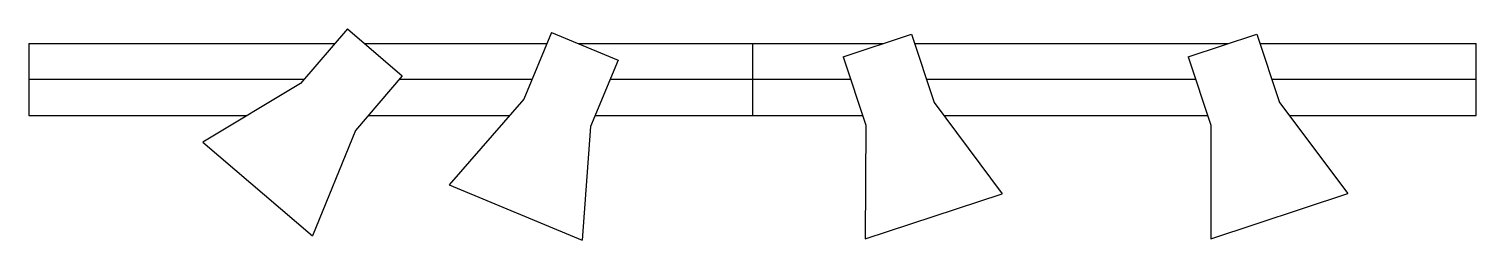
# Model space of a CAD drawing. Header units: millimetres. Extents: x -2963.01 to -2961, y 3731.95 to 3732.24.
import ezdxf

# ---------------------------------------------------------------- set-up
doc = ezdxf.new("R2010")
doc.units = ezdxf.units.MM
doc.header["$LTSCALE"] = 10
doc.layers.add('ELE_LUMINÁRIAS', color=4, linetype='Continuous')

msp = doc.modelspace()

# ---------------------------------------------------------------- linework, layer by layer
at = {"layer": 'ELE_LUMINÁRIAS', "color": 3}
for p, q in [((-2962.5637, 3732.2386), (-2962.6288, 3732.1627)), ((-2962.5637, 3732.2386), (-2962.4878, 3732.1735)), ((-2962.2809, 3732.2335), (-2962.3193, 3732.1411)), ((-2962.2809, 3732.2335), (-2962.1885, 3732.1951)), ((-2961.8768, 3732.1999), (-2961.7818, 3732.2313)), ((-2961.7818, 3732.2313), (-2961.7505, 3732.1363)), ((-2961.3982, 3732.1998), (-2961.3033, 3732.2313)), ((-2961.3033, 3732.2313), (-2961.2718, 3732.1364)), ((-2962.1885, 3732.1951), (-2962.2269, 3732.1028)), ((-2961.8768, 3732.1999), (-2961.8454, 3732.105)), ((-2961.3982, 3732.1998), (-2961.3667, 3732.1049)), ((-2962.4878, 3732.1735), (-2962.5528, 3732.0976)), ((-2962.6288, 3732.1627), (-2962.7643, 3732.0813)), ((-2962.3193, 3732.1411), (-2962.423, 3732.0218)), ((-2961.7505, 3732.1363), (-2961.656, 3732.0095)), ((-2961.2718, 3732.1364), (-2961.177, 3732.0098)), ((-2961.8454, 3732.105), (-2961.8459, 3731.9469)), ((-2961.3667, 3732.1049), (-2961.3668, 3731.9468)), ((-2962.5528, 3732.0976), (-2962.6125, 3731.9512)), ((-2962.2269, 3732.1028), (-2962.2383, 3731.9451)), ((-2962.7643, 3732.0813), (-2962.6125, 3731.9512)), ((-2962.423, 3732.0218), (-2962.2383, 3731.9451)), ((-2961.8459, 3731.9469), (-2961.656, 3732.0095)), ((-2961.3668, 3731.9468), (-2961.177, 3732.0098))]:
    msp.add_line(p, q, dxfattribs=at)
at = {"layer": 'ELE_LUMINÁRIAS', "color": 5}
for p, q in [((-2963.0054, 3732.2181), (-2963.0054, 3732.1181)), ((-2963.0054, 3732.2181), (-2962.5813, 3732.2181)), ((-2962.5398, 3732.2181), (-2962.2873, 3732.2181)), ((-2962.2439, 3732.2181), (-2961.8217, 3732.2181)), ((-2961.7775, 3732.2181), (-2961.3431, 3732.2181)), ((-2961.2989, 3732.2181), (-2960.9992, 3732.2181)), ((-2960.9992, 3732.1181), (-2960.9992, 3732.2181)), ((-2963.0054, 3732.1181), (-2962.7031, 3732.1181)), ((-2962.5353, 3732.1181), (-2962.3393, 3732.1181)), ((-2962.2205, 3732.1181), (-2961.8498, 3732.1181)), ((-2961.7369, 3732.1181), (-2961.3711, 3732.1181)), ((-2961.2581, 3732.1181), (-2960.9992, 3732.1181))]:
    msp.add_line(p, q, dxfattribs=at)
at = {"layer": 'ELE_LUMINÁRIAS', "color": 1}
for p, q in [((-2962.0023, 3732.2181), (-2962.0023, 3732.1181)), ((-2962.6241, 3732.1681), (-2963.0054, 3732.1681)), ((-2962.308, 3732.1681), (-2962.4924, 3732.1681)), ((-2961.8663, 3732.1681), (-2962.1998, 3732.1681)), ((-2961.3877, 3732.1681), (-2961.761, 3732.1681)), ((-2960.9992, 3732.1681), (-2961.2823, 3732.1681))]:
    msp.add_line(p, q, dxfattribs=at)

doc.saveas('drawing.dxf')
